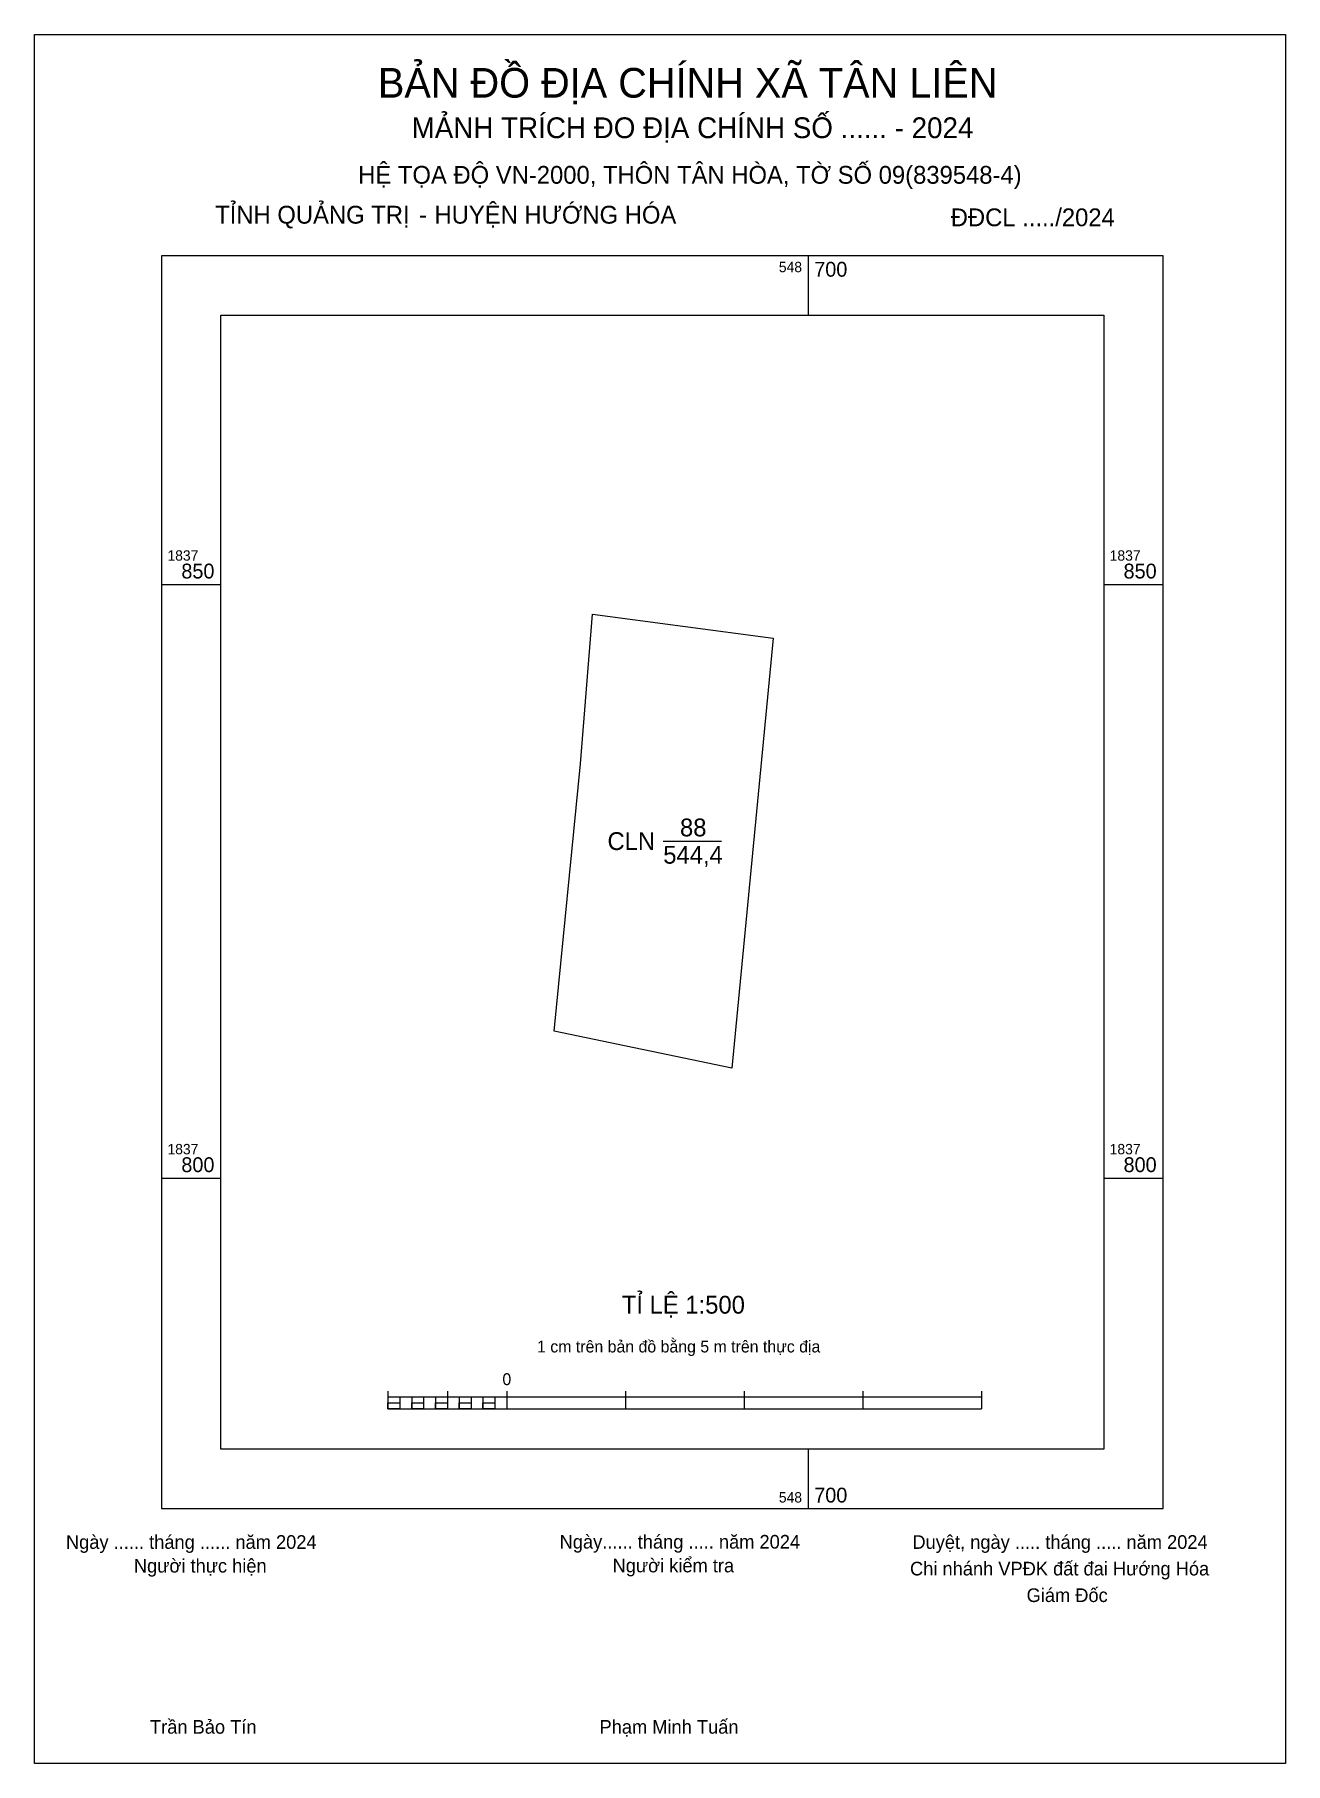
# Model space of a CAD drawing. Extents: x 548635 to 548740, y 1837751 to 1837896.
import ezdxf

# ---------------------------------------------------------------- set-up
doc = ezdxf.new("R2010")
doc.units = 0
for name, color, linetype in [('Level 1', 7, 'Continuous'), ('Level 10', 7, 'Continuous'), ('Level 13', 7, 'Continuous'), ('Level 2', 7, 'Continuous'), ('Level 6', 7, 'Continuous'), ('Level 62', 7, 'Continuous'), ('Level 63', 7, 'Continuous'), ('Level 9', 7, 'Continuous')]:
    doc.layers.add(name, color=color, linetype=linetype)

msp = doc.modelspace()

# ---------------------------------------------------------------- linework, layer by layer
at = {"layer": 'Level 1'}
for p, q in [((548634.82, 1837896.31), (548634.82, 1837896.31)), ((548740.2, 1837750.7), (548740.2, 1837750.7))]:
    msp.add_line(p, q, dxfattribs=at)
at = {"layer": 'Level 10'}
msp.add_lwpolyline([(548680.81, 1837834.9), (548681.81, 1837847.5), (548697.03, 1837845.48), (548693.55, 1837809.25), (548678.58, 1837812.38)], close=True, dxfattribs=at)
at = {"layer": 'Level 2'}
msp.add_lwpolyline([(548634.81, 1837896.31), (548740.19, 1837896.31), (548740.19, 1837750.7), (548634.81, 1837750.7)], close=True, dxfattribs=at)
at = {"layer": 'Level 62'}
msp.add_lwpolyline([(548650.51, 1837872.67), (548724.89, 1837872.67), (548724.89, 1837777.17), (548650.51, 1837777.17)], close=True, dxfattribs=at)
at = {"layer": 'Level 63'}
for p, q in [((548634.81, 1837893.81), (548634.81, 1837896.31)), ((548634.81, 1837896.31), (548637.31, 1837896.31)), ((548634.81, 1837893.81), (548634.81, 1837896.31)), ((548634.81, 1837896.31), (548637.31, 1837896.31)), ((548737.69, 1837896.31), (548740.19, 1837896.31)), ((548737.69, 1837896.31), (548740.19, 1837896.31)), ((548740.19, 1837896.31), (548740.19, 1837893.81)), ((548740.19, 1837896.31), (548740.19, 1837893.81)), ((548634.81, 1837893.81), (548634.81, 1837893.81)), ((548634.81, 1837893.81), (548634.81, 1837893.81)), ((548700, 1837877.67), (548700, 1837872.67)), ((548645.51, 1837850), (548650.51, 1837850)), ((548724.89, 1837850), (548729.89, 1837850)), ((548645.51, 1837800), (548650.51, 1837800)), ((548724.89, 1837800), (548729.89, 1837800)), ((548664.59, 1837782.06), (548664.59, 1837780.56)), ((548664.59, 1837781.56), (548714.59, 1837781.56)), ((548665.59, 1837781.56), (548665.59, 1837780.56)), ((548666.59, 1837781.56), (548666.59, 1837780.56)), ((548667.59, 1837781.56), (548667.59, 1837780.56)), ((548668.59, 1837781.56), (548668.59, 1837780.56)), ((548669.59, 1837782.06), (548669.59, 1837780.56)), ((548669.59, 1837781.56), (548669.59, 1837780.56)), ((548670.59, 1837781.56), (548670.59, 1837780.56)), ((548671.59, 1837781.56), (548671.59, 1837780.56)), ((548672.59, 1837781.56), (548672.59, 1837780.56)), ((548673.59, 1837781.56), (548673.59, 1837780.56)), ((548674.59, 1837782.06), (548674.59, 1837780.56)), ((548674.59, 1837781.56), (548674.59, 1837780.56)), ((548684.59, 1837782.06), (548684.59, 1837780.56)), ((548694.59, 1837782.06), (548694.59, 1837780.56)), ((548704.59, 1837782.06), (548704.59, 1837780.56)), ((548714.59, 1837782.06), (548714.59, 1837780.56)), ((548664.59, 1837780.56), (548714.59, 1837780.56)), ((548700, 1837777.17), (548700, 1837772.17)), ((548634.81, 1837750.7), (548634.81, 1837753.2)), ((548634.81, 1837750.7), (548634.81, 1837753.2)), ((548740.19, 1837753.2), (548740.19, 1837750.7)), ((548740.19, 1837753.2), (548740.19, 1837750.7)), ((548637.31, 1837750.7), (548634.81, 1837750.7)), ((548637.31, 1837750.7), (548634.81, 1837750.7)), ((548740.19, 1837750.7), (548737.69, 1837750.7)), ((548740.19, 1837750.7), (548737.69, 1837750.7))]:
    msp.add_line(p, q, dxfattribs=at)
for points in [[(548645.51, 1837877.67), (548645.51, 1837772.17), (548729.89, 1837772.17), (548729.89, 1837877.67)], [(548664.59, 1837781.06), (548665.59, 1837781.06), (548665.59, 1837780.56), (548664.59, 1837780.56)], [(548664.59, 1837781.06), (548665.59, 1837781.06), (548665.59, 1837780.56), (548664.59, 1837780.56)], [(548666.59, 1837781.06), (548667.59, 1837781.06), (548667.59, 1837780.56), (548666.59, 1837780.56)], [(548668.59, 1837781.06), (548669.59, 1837781.06), (548669.59, 1837780.56), (548668.59, 1837780.56)], [(548670.59, 1837781.06), (548671.59, 1837781.06), (548671.59, 1837780.56), (548670.59, 1837780.56)], [(548672.59, 1837781.06), (548673.59, 1837781.06), (548673.59, 1837780.56), (548672.59, 1837780.56)]]:
    msp.add_lwpolyline(points, close=True, dxfattribs=at)
at = {"layer": 'Level 9'}
msp.add_line((548687.78, 1837828.38), (548692.7, 1837828.38), dxfattribs=at)

# ---------------------------------------------------------------- texts
at = {"layer": 'Level 13'}
for s, p in [('CLN', (548683.08, 1837827.63)), ('88', (548689.19, 1837828.78)), ('544,4', (548687.78, 1837826.48))]:
    msp.add_text(s, height=1.5, dxfattribs=at).set_placement(p)
at = {"layer": 'Level 6'}
for s, p in [('HỆ TỌA ÐỘ VN-2000, THÔN TÂN HÒA, TỜ SỐ 09(839548-4) ', (548662.08, 1837883.75)), ('TỈ LỆ 1:500', (548684.29, 1837788.58))]:
    msp.add_text(s, height=1.5, dxfattribs=at).set_placement(p)
at = {"layer": 'Level 63'}
for s, height, p in [('BẢN ĐỒ ĐỊA CHÍNH XÃ TÂN LIÊN', 2.5, (548663.74, 1837891)), ('MẢNH TRÍCH ĐO ĐỊA CHÍNH SỐ ...... - 2024', 1.75, (548666.58, 1837887.59)), ('TỈNH QUẢNG TRỊ', 1.5, (548650.03, 1837880.39)), (' HUYỆN HƯỚNG HÓA', 1.5, (548667.95, 1837880.39)), ('ĐĐCL ...../2024', 1.5, (548712, 1837880.17)), ('-', 1.5, (548667.21, 1837880.39)), ('548', 0.875, (548697.52, 1837876.3)), ('700', 1.25, (548700.5, 1837875.92)), ('1837', 0.875, (548646.01, 1837852)), ('1837', 0.875, (548725.39, 1837852)), ('850', 1.25, (548647.18, 1837850.5)), ('850', 1.25, (548726.56, 1837850.5)), ('1837', 0.875, (548646.01, 1837802)), ('1837', 0.875, (548725.39, 1837802)), ('800', 1.25, (548647.18, 1837800.5)), ('800', 1.25, (548726.56, 1837800.5)), ('1 cm trên bản đồ bằng 5 m trên thực địa', 1, (548677.15, 1837785.31)), ('0', 1, (548674.23, 1837782.56)), ('700', 1.25, (548700.5, 1837772.67)), ('548', 0.875, (548697.52, 1837772.67)), ('Ngày ...... tháng ...... năm 2024', 1.15, (548637.46, 1837768.77)), ('Ngày...... tháng ..... năm 2024', 1.15, (548679.05, 1837768.79)), ('Duyệt, ngày ..... tháng ..... năm 2024', 1.15, (548708.77, 1837768.77)), ('Người thực hiện', 1.15, (548643.18, 1837766.77)), ('Người kiểm tra', 1.15, (548683.51, 1837766.79)), ('Chi nhánh VPĐK đất đai Hướng Hóa', 1.15, (548708.57, 1837766.53)), ('Giám Đốc', 1.15, (548718.39, 1837764.29)), ('Trần Bảo Tín', 1.15, (548644.54, 1837753.2)), ('Phạm Minh Tuấn', 1.15, (548682.41, 1837753.2))]:
    msp.add_text(s, height=height, dxfattribs=at).set_placement(p)

doc.saveas('drawing.dxf')
